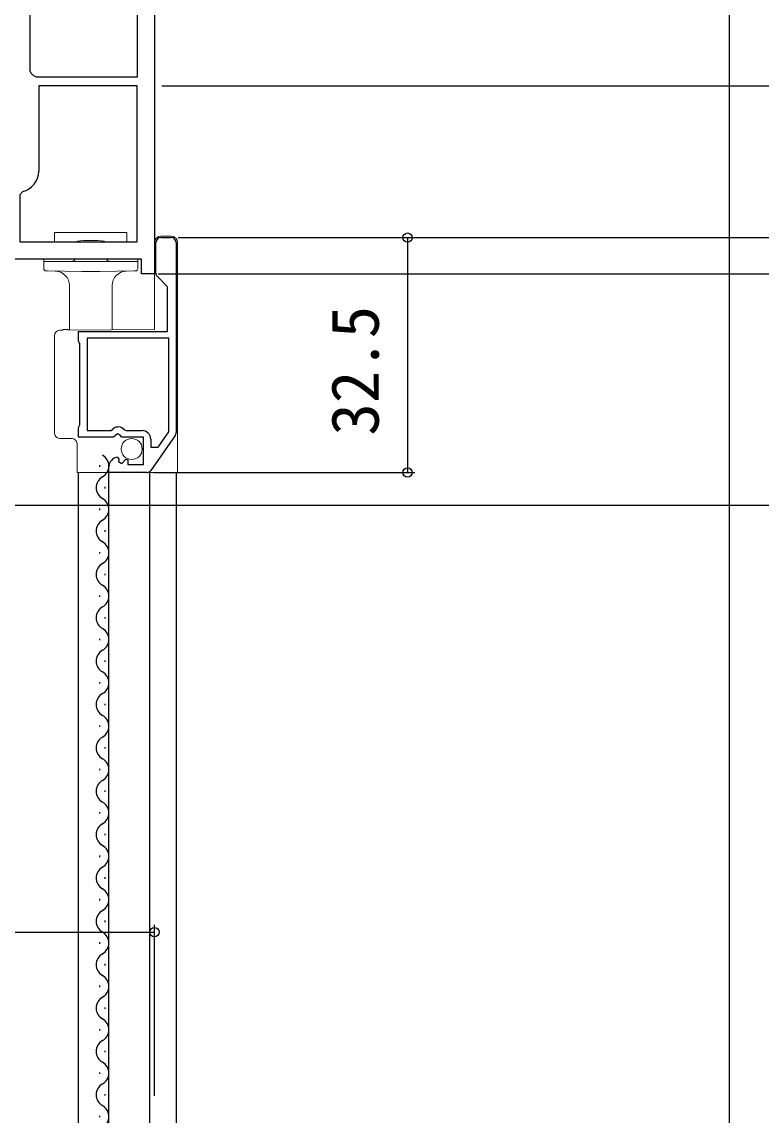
# Model space of a CAD drawing. Units: millimetres, scale not verified. Extents: x -525 to 525, y -783 to 778.
# Drawn here: x -252.5 to -150.2, y 231.8 to 384.1 of the extents above; entities that cross this region are included whole.
import ezdxf
from ezdxf.enums import TextEntityAlignment as Align

# ---------------------------------------------------------------- set-up
doc = ezdxf.new("R2010")
doc.units = ezdxf.units.MM
doc.header["$LTSCALE"] = 4
for name, color, linetype in [('0-3_YKK_11', 7, 'Continuous'), ('0-4_YKK_12', 2, 'Continuous'), ('0-7_YKK_D', 6, 'Continuous'), ('0-9_YSS_K', 3, 'Continuous')]:
    doc.layers.add(name, color=color, linetype=linetype)
doc.layers.add('0-5_YKK_13', color=4, linetype='Continuous', lineweight=18)
doc.styles.add('ＭＳ ゴシック', font='')
doc.styles.get('ＭＳ ゴシック').set_extended_font_data('MS Gothic')

msp = doc.modelspace()

# ---------------------------------------------------------------- linework, layer by layer
at = {"layer": '0-3_YKK_11'}
for p, q in [((-233.998, 349.39), (-233.998, 353.6)), ((-233.298, 354.3), (-231.898, 354.3)), ((-231.198, 353.6), (-231.198, 327.32)), ((-231.324, 326.919), (-234.689, 322.099))]:
    msp.add_line(p, q, dxfattribs=at)
for points in [[(-348.198, 405.3), (-287.598, 405.3), (-287.598, 433.3), (-284.198, 433.3), (-284.198, 431.4), (-284.698, 430.9), (-285.198, 430.4), (-285.198, 405.3), (-234.198, 405.3), (-234.198, 403.8), (-221.698, 403.8), (-221.698, 405.3), (-219.198, 405.3), (-219.198, 401.3), (-234.198, 401.3), (-234.198, 349.3), (-235.998, 349.3), (-235.998, 351.3), (-260.698, 351.3), (-260.698, 354.6)], [(-251.221, 377.011), (-251.398, 377.392), (-251.398, 402.9), (-236.598, 402.9)], [(-236.598, 402.9), (-236.598, 376.5), (-250.505, 376.5), (-250.886, 376.676)], [(-236.598, 353.7), (-236.598, 375.3), (-250.198, 375.3), (-250.198, 363.5)], [(-252.415, 360.681), (-252.798, 360.195), (-252.798, 353.7), (-236.598, 353.7)], [(-239.316, 323.899), (-239.104, 323.648), (-239.19, 323.329), (-238.721, 323.059), (-238.144, 323.636), (-237.898, 323.534), (-237.898, 322.9), (-235.698, 322.9), (-235.698, 326.7), (-238.698, 326.7), (-238.998, 327), (-239.326, 327.153), (-239.866, 326.7), (-244.698, 326.7), (-244.698, 328.027), (-244.598, 328.2), (-244.498, 328.373), (-244.498, 339.627), (-244.598, 339.8), (-244.698, 339.973), (-244.698, 341.3), (-232.398, 341.3), (-232.398, 347.5), (-233.793, 348.895)], [(-232.198, 327.415), (-232.198, 340.4), (-243.498, 340.4), (-243.498, 327.6), (-240.194, 327.6), (-239.905, 327.843)], [(-238.355, 327.707), (-238.125, 327.6), (-235.898, 327.6)], [(-234.698, 326.4), (-234.698, 325.3), (-233.674, 325.3), (-232.198, 327.415)], [(-235.263, 321.8), (-240.498, 321.8), (-240.498, 322.605)]]:
    msp.add_lwpolyline(points, dxfattribs=at)
for centre, radius, start, end in [((-253.098, 374.8), 2.9, 40.32022, 49.67978), ((-253.098, 363.5), 2.9, 283.60896, 359.99999), ((-233.298, 353.6), 0.7, 90.00001, 179.99999), ((-231.898, 353.6), 0.7, 0.00001, 89.99999), ((-233.298, 349.39), 0.7, 179.99997, 224.99996), ((-239.198, 327), 1.1, 40.00519, 130.00001), ((-235.898, 326.4), 1.2, 0.00001, 89.99999), ((-231.898, 327.32), 0.7, 325.08065, 0.00008), ((-239.198, 322.605), 1.3, 95.2159, 180.00002), ((-235.263, 322.5), 0.7, 270.00002, 325.08063)]:
    msp.add_arc(centre, radius, start, end, dxfattribs=at)
at = {"layer": '0-4_YKK_12'}
for p, q in [((-244.698, 231.8), (-244.698, 321.8)), ((-241.758, 322.6), (-241.758, 322.8)), ((-240.498, 231.8), (-240.498, 321.8)), ((-234.898, 321.8), (-234.898, 231.8)), ((-231.198, 321.8), (-231.198, 231.8)), ((-240.998, 319.6), (-240.998, 319.8)), ((-241.758, 316.6), (-241.758, 316.8)), ((-240.998, 313.6), (-240.998, 313.8)), ((-241.758, 310.6), (-241.758, 310.8)), ((-240.998, 307.6), (-240.998, 307.8)), ((-241.758, 304.6), (-241.758, 304.8)), ((-240.998, 301.6), (-240.998, 301.8)), ((-241.758, 298.6), (-241.758, 298.8)), ((-240.998, 295.6), (-240.998, 295.8)), ((-241.758, 292.6), (-241.758, 292.8)), ((-240.998, 289.6), (-240.998, 289.8)), ((-241.758, 286.6), (-241.758, 286.8)), ((-240.998, 283.6), (-240.998, 283.8)), ((-241.758, 280.6), (-241.758, 280.8)), ((-240.998, 277.6), (-240.998, 277.8)), ((-241.758, 274.6), (-241.758, 274.8)), ((-240.998, 271.6), (-240.998, 271.8)), ((-241.758, 268.6), (-241.758, 268.8)), ((-240.998, 265.6), (-240.998, 265.8)), ((-241.758, 262.6), (-241.758, 262.8)), ((-240.998, 259.6), (-240.998, 259.8)), ((-241.758, 256.6), (-241.758, 256.8)), ((-240.998, 253.6), (-240.998, 253.8)), ((-241.758, 250.6), (-241.758, 250.8)), ((-240.998, 247.6), (-240.998, 247.8)), ((-241.758, 244.6), (-241.758, 244.8)), ((-240.998, 241.6), (-240.998, 241.8)), ((-241.758, 238.6), (-241.758, 238.8)), ((-240.998, 235.6), (-240.998, 235.8)), ((-241.758, 232.6), (-241.758, 232.8))]:
    msp.add_line(p, q, dxfattribs=at)
for centre, start, end in [((-242.216, 322.7), 299.20254, 60.79746), ((-240.539, 319.7), 119.20254, 240.79746), ((-242.216, 316.7), 299.20254, 60.79746), ((-240.539, 313.7), 119.20254, 240.79746), ((-242.216, 310.7), 299.20254, 60.79746), ((-240.539, 307.7), 119.20254, 240.79746), ((-242.216, 304.7), 299.20254, 60.79746), ((-240.539, 301.7), 119.20254, 240.79746), ((-242.216, 298.7), 299.20254, 60.79746), ((-240.539, 295.7), 119.20254, 240.79746), ((-242.216, 292.7), 299.20254, 60.79746), ((-240.539, 289.7), 119.20254, 240.79746), ((-242.216, 286.7), 299.20254, 60.79746), ((-240.539, 283.7), 119.20254, 240.79746), ((-242.216, 280.7), 299.20254, 60.79746), ((-240.539, 277.7), 119.20254, 240.79746), ((-242.216, 274.7), 299.20254, 60.79746), ((-240.539, 271.7), 119.20254, 240.79746), ((-242.216, 268.7), 299.20254, 60.79746), ((-240.539, 265.7), 119.20254, 240.79746), ((-242.216, 262.7), 299.20254, 60.79746), ((-240.539, 259.7), 119.20254, 240.79746), ((-242.216, 256.7), 299.20254, 60.79746), ((-240.539, 253.7), 119.20254, 240.79746), ((-242.216, 250.7), 299.20254, 60.79746), ((-240.539, 247.7), 119.20254, 240.79746), ((-242.216, 244.7), 299.20254, 60.79746), ((-240.539, 241.7), 119.20254, 240.79746), ((-242.216, 238.7), 299.20254, 60.79746), ((-240.539, 235.7), 119.20254, 240.79746), ((-242.216, 232.7), 328.41644, 60.79746)]:
    msp.add_arc(centre, 1.718, start, end, dxfattribs=at)
at = {"layer": '0-5_YKK_13'}
for p, q in [((-247.997, 354.998), (-247.997, 353.698)), ((-240.247, 354.998), (-237.997, 354.998)), ((-237.997, 354.998), (-237.997, 353.698)), ((-247.997, 353.698), (-247.929, 353.698)), ((-245.072, 353.698), (-247.929, 353.698)), ((-243.447, 353.91), (-242.547, 353.91)), ((-240.922, 353.698), (-238.065, 353.698)), ((-238.065, 353.698), (-237.997, 353.698)), ((-234.198, 350.351), (-234.198, 353.6)), ((-233.298, 354.5), (-232.998, 354.5)), ((-232.998, 354.5), (-231.898, 354.5)), ((-230.998, 353.6), (-230.998, 353.5)), ((-249.497, 350.998), (-249.497, 351.287)), ((-249.006, 350.998), (-244.247, 350.998)), ((-244.247, 350.998), (-241.747, 350.998)), ((-241.747, 350.998), (-236.988, 350.998)), ((-236.988, 351.297), (-237.797, 351.297)), ((-236.988, 350.998), (-236.497, 350.998)), ((-236.497, 351.287), (-236.497, 350.998)), ((-236.497, 350.998), (-236.497, 349.985)), ((-249.006, 349.681), (-249.202, 349.685)), ((-244.247, 349.598), (-249.006, 349.681)), ((-241.747, 349.598), (-244.247, 349.598)), ((-236.988, 349.681), (-241.747, 349.598)), ((-236.792, 349.685), (-236.988, 349.681)), ((-234.198, 341.6), (-234.198, 350.351)), ((-245.947, 341.497), (-245.947, 347.663)), ((-240.047, 347.663), (-240.047, 341.549)), ((-247.304, 341.486), (-246.931, 341.489)), ((-246.112, 341.496), (-234.198, 341.6)), ((-247.998, 338.172), (-247.998, 340.786)), ((-247.998, 336.918), (-247.998, 337.582)), ((-247.998, 331.672), (-247.998, 336.328)), ((-247.998, 330.418), (-247.998, 331.082)), ((-247.998, 327.214), (-247.998, 329.828)), ((-245.591, 326.499), (-247.304, 326.514)), ((-244.898, 321.8), (-244.898, 325.799)), ((-244.204, 321.8), (-244.898, 321.8)), ((-233.298, 321.8), (-234.198, 321.8)), ((-233.298, 321.8), (-231.898, 321.8))]:
    msp.add_line(p, q, dxfattribs=at)
for points in [[(-247.997, 354.998), (-245.747, 354.998), (-240.247, 354.998)], [(-230.998, 353.5), (-230.998, 321.8), (-231.898, 321.8)], [(-249.497, 349.985), (-249.497, 350.998), (-249.006, 350.998)], [(-245.647, 350.998), (-245.643, 350.998), (-245.493, 351.023)], [(-240.501, 351.023), (-240.35, 350.998), (-240.347, 350.998)], [(-246.698, 341.6), (-246.113, 341.6), (-246.112, 341.496)], [(-247.854, 341.21), (-247.935, 341.075), (-247.982, 340.932), (-247.998, 340.786)], [(-247.907, 341.13), (-247.881, 341.173), (-247.854, 341.21)], [(-247.998, 337.582), (-247.998, 337.666), (-247.998, 337.774), (-247.998, 337.901), (-247.998, 338.038), (-247.998, 338.172)], [(-247.998, 336.918), (-247.998, 336.834), (-247.998, 336.726), (-247.998, 336.599), (-247.998, 336.461), (-247.998, 336.328)], [(-247.998, 331.082), (-247.998, 331.166), (-247.998, 331.274), (-247.998, 331.401), (-247.998, 331.538), (-247.998, 331.672)], [(-247.998, 330.418), (-247.998, 330.334), (-247.998, 330.226), (-247.998, 330.099), (-247.998, 329.961), (-247.998, 329.828)], [(-247.854, 326.79), (-247.935, 326.925), (-247.982, 327.068), (-247.998, 327.214)], [(-244.204, 321.8), (-235.698, 321.8), (-234.198, 321.8)]]:
    msp.add_lwpolyline(points, dxfattribs=at)
msp.add_circle((-237.346, 325.05), 1.45, dxfattribs=at)
for centre, radius, start, end in [((-233.298, 353.6), 0.9, 90, 180), ((-231.898, 353.6), 0.9, 0, 90), ((-245.647, 351.498), 0.5, 270, 285.20453), ((-245.614, 351.483), 0.475, 281.9123, 337.10797), ((-245.611, 351.473), 0.458, 290.73966, 337.51356), ((-240.379, 351.483), 0.475, 202.89595, 258.13445), ((-240.382, 351.473), 0.458, 202.48644, 249.26034), ((-240.347, 351.498), 0.5, 254.8249, 270), ((-249.197, 349.985), 0.3, 180, 269), ((-247.947, 347.663), 2, 0, 89), ((-238.047, 347.663), 2, 91, 180), ((-236.797, 349.985), 0.3, 271, 0), ((-247.298, 340.786), 0.7, 90.5, 142.71364), ((-246.698, 341.3), 0.3, 90, 140.97935), ((-247.298, 327.214), 0.7, 217.28636, 269.5), ((-245.598, 325.799), 0.7, 0, 89.5)]:
    msp.add_arc(centre, radius, start, end, dxfattribs=at)
for centre, major_axis, ratio, start_param, end_param in [((-243.447, 353.611), (1.7, 0), 0.176327, 1.5707963, 2.8439125), ((-242.547, 353.611), (1.7, 0), 0.176327, 0.2976802, 1.5707963), ((-248.997, 351.287), (0.5, 0), 0.020408, 1.5882496, 3.1415927), ((-236.997, 351.287), (0.5, 0), 0.020408, 6.2831853, 7.8365283)]:
    msp.add_ellipse(centre, major_axis=major_axis, ratio=ratio, start_param=start_param, end_param=end_param, dxfattribs=at)
at = {"layer": '0-7_YKK_D'}
for p, q in [((-233.198, 375.3), (-16.383, 375.3)), ((-233.198, 375.3), (-16.383, 375.3)), ((-233.198, 375.3), (-36.383, 375.3)), ((-230.898, 354.3), (-198.198, 354.3)), ((-230.898, 354.3), (-76.383, 354.3)), ((-230.898, 354.3), (-76.383, 354.3)), ((-199.198, 354.3), (-199.198, 321.8)), ((-233.698, 349.3), (-36.383, 349.3)), ((-233.698, 349.3), (-36.383, 349.3)), ((-206.298, 349.3), (-56.383, 349.3)), ((-234.263, 321.8), (-198.198, 321.8)), ((-264.698, 317.3), (-36.383, 317.3)), ((-234.198, 235.557), (-234.198, 259.198)), ((-349.198, 258.198), (-234.198, 258.198))]:
    msp.add_line(p, q, dxfattribs=at)
for centre in [(-199.198, 354.3), (-199.198, 321.8), (-234.198, 258.198)]:
    msp.add_circle(centre, 0.637, dxfattribs=at)
at = {"layer": '0-9_YSS_K'}
msp.add_line((-154.698, 231.8), (-154.698, 388.8), dxfattribs=at)

# ---------------------------------------------------------------- texts
at = {"layer": '0-7_YKK_D', "style": 'ＭＳ ゴシック'}
msp.add_text('32.5', height=6.598, rotation=90, dxfattribs=at).set_placement((-201.198, 326.902), align=Align.BOTTOM_LEFT)

doc.saveas('drawing.dxf')
